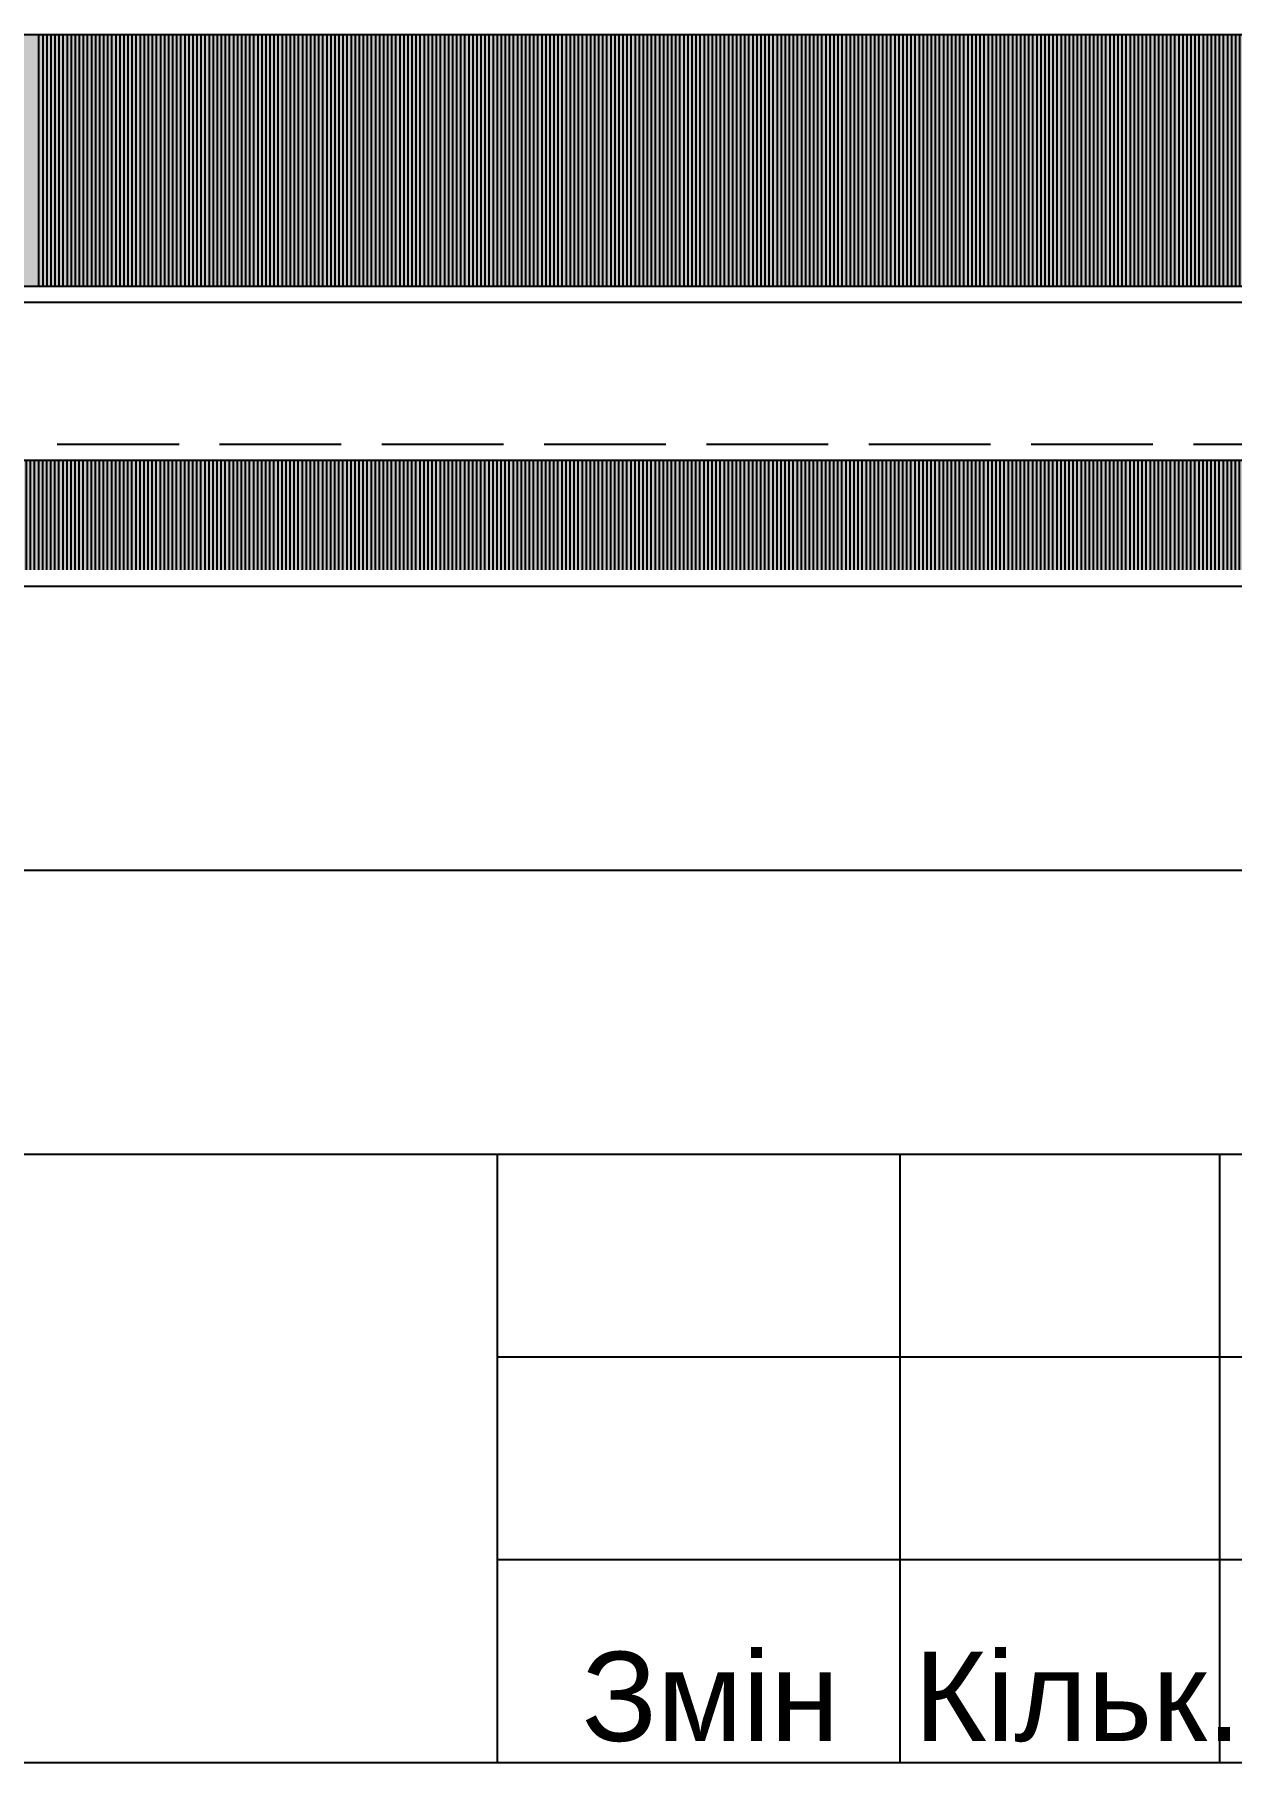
# Model space of a CAD drawing. Header units: millimetres. Extents: x -226 to 1784, y 10 to 1137.
# Drawn here: x 208.61 to 238.11, y 10.51 to 53.11 of the extents above; entities that cross this region are included whole.
import ezdxf

# ---------------------------------------------------------------- set-up
doc = ezdxf.new("R2010")
doc.units = ezdxf.units.MM
doc.linetypes.add('HID-3', pattern=[4, 3, -1])
for name, color, linetype in [('График_G', 1, 'Continuous'), ('Макет', 7, 'Continuous'), ('Перешкоди', 7, 'Continuous')]:
    doc.layers.add(name, color=color, linetype=linetype)
doc.layers.add('Текст', color=7, linetype='Continuous', lineweight=0)
doc.styles.get("Standard").update_dxf_attribs({"font": 'arial.ttf'})

# ---------------------------------------------------------------- blocks, each defined once
blk = doc.blocks.new('Корр_неб')
at = {"layer": 'График_G'}
h = blk.add_hatch(color=256, dxfattribs=at)
h.set_gradient(color1=(255, 0, 0), color2=(214, 0, 0), one_color=1, tint=0.42)
h.paths.add_polyline_path([(0.6, -208.893), (0, -208.893), (0, -215.093), (0.6, -215.093)])
for p, q in [((0, -208.893), (0.6, -208.893)), ((0.6, -208.893), (0.6, -215.093)), ((0, -215.093), (0.6, -215.093))]:
    blk.add_line(p, q, dxfattribs=at)
blk = doc.blocks.new('Незахист_Eом')
at = {"layer": 'График_G'}
h = blk.add_hatch(color=256, dxfattribs=at)
h.dxf.hatch_style = 1
h.set_gradient(color1=(255, 0, 0), color2=(255, 0, 0), tint=0.49)
h.paths.add_polyline_path([(0.3, -219.393), (-0.3, -219.393), (-0.3, -222.093), (0.3, -222.093)])
for p, q in [((-0.3, -219.393), (-0.3, -222.093)), ((0.3, -219.393), (-0.3, -219.393)), ((0.3, -219.393), (0.3, -222.093))]:
    blk.add_line(p, q, dxfattribs=at)

msp = doc.modelspace()

# ---------------------------------------------------------------- linework, layer by layer
at = {"layer": 'Макет', "lineweight": -2}
for p, q in [((20, 46.507), (390, 46.507)), ((20, 46.507), (390, 46.507)), ((20, 39.507), (390, 39.507)), ((20, 32.507), (390, 32.507)), ((20, 25.507), (405, 25.507)), ((9.044, 10.507), (405, 10.507))]:
    msp.add_line(p, q, dxfattribs=at)
at = {"layer": 'Макет', "linetype": 'HID-3', "lineweight": -2}
msp.add_line((81.171, 43.007), (390, 43.007), dxfattribs=at)
at = {"layer": 'Макет', "color": 7}
for points in [[(220.009, 25.508), (220.009, 10.507)], [(220.009, 25.507), (284.821, 25.507)], [(229.937, 25.508), (229.937, 10.507)], [(237.825, 10.507), (237.825, 25.508)], [(220.009, 20.508), (284.821, 20.508)], [(220.009, 15.507), (284.821, 15.507)]]:
    msp.add_lwpolyline(points, dxfattribs=at)

# ---------------------------------------------------------------- block references
at = {"layer": 'Перешкоди'}
for name, p in [('Корр_неб', (208.11, 262)), ('Корр_неб', (208.21, 262)), ('Корр_неб', (208.31, 262)), ('Корр_неб', (208.41, 262)), ('Корр_неб', (208.51, 262)), ('Корр_неб', (208.61, 262)), ('Корр_неб', (208.71, 262)), ('Корр_неб', (208.81, 262)), ('Корр_неб', (208.91, 262)), ('Корр_неб', (209.01, 262)), ('Корр_неб', (209.11, 262)), ('Корр_неб', (209.21, 262)), ('Корр_неб', (209.31, 262)), ('Корр_неб', (209.41, 262)), ('Корр_неб', (209.51, 262)), ('Корр_неб', (209.61, 262)), ('Корр_неб', (209.71, 262)), ('Корр_неб', (209.81, 262)), ('Корр_неб', (209.91, 262)), ('Корр_неб', (210.01, 262)), ('Корр_неб', (210.11, 262)), ('Корр_неб', (210.21, 262)), ('Корр_неб', (210.31, 262)), ('Корр_неб', (210.41, 262)), ('Корр_неб', (210.51, 262)), ('Корр_неб', (210.61, 262)), ('Корр_неб', (210.71, 262)), ('Корр_неб', (210.81, 262)), ('Корр_неб', (210.91, 262)), ('Корр_неб', (211.01, 262)), ('Корр_неб', (211.11, 262)), ('Корр_неб', (211.21, 262)), ('Корр_неб', (211.31, 262)), ('Корр_неб', (211.41, 262)), ('Корр_неб', (211.51, 262)), ('Корр_неб', (211.61, 262)), ('Корр_неб', (211.71, 262)), ('Корр_неб', (211.81, 262)), ('Корр_неб', (211.91, 262)), ('Корр_неб', (212.01, 262)), ('Корр_неб', (212.11, 262)), ('Корр_неб', (212.21, 262)), ('Корр_неб', (212.31, 262)), ('Корр_неб', (212.41, 262)), ('Корр_неб', (212.51, 262)), ('Корр_неб', (212.61, 262)), ('Корр_неб', (212.71, 262)), ('Корр_неб', (212.81, 262)), ('Корр_неб', (212.91, 262)), ('Корр_неб', (213.01, 262)), ('Корр_неб', (213.11, 262)), ('Корр_неб', (213.21, 262)), ('Корр_неб', (213.31, 262)), ('Корр_неб', (213.41, 262)), ('Корр_неб', (213.51, 262)), ('Корр_неб', (213.61, 262)), ('Корр_неб', (213.71, 262)), ('Корр_неб', (213.81, 262)), ('Корр_неб', (213.91, 262)), ('Корр_неб', (214.01, 262)), ('Корр_неб', (214.11, 262)), ('Корр_неб', (214.21, 262)), ('Корр_неб', (214.31, 262)), ('Корр_неб', (214.41, 262)), ('Корр_неб', (214.51, 262)), ('Корр_неб', (214.61, 262)), ('Корр_неб', (214.71, 262)), ('Корр_неб', (214.81, 262)), ('Корр_неб', (214.91, 262)), ('Корр_неб', (215.01, 262)), ('Корр_неб', (215.11, 262)), ('Корр_неб', (215.21, 262)), ('Корр_неб', (215.31, 262)), ('Корр_неб', (215.41, 262)), ('Корр_неб', (215.51, 262)), ('Корр_неб', (215.61, 262)), ('Корр_неб', (215.71, 262)), ('Корр_неб', (215.81, 262)), ('Корр_неб', (215.91, 262)), ('Корр_неб', (216.01, 262)), ('Корр_неб', (216.11, 262)), ('Корр_неб', (216.21, 262)), ('Корр_неб', (216.31, 262)), ('Корр_неб', (216.41, 262)), ('Корр_неб', (216.51, 262)), ('Корр_неб', (216.61, 262)), ('Корр_неб', (216.71, 262)), ('Корр_неб', (216.81, 262)), ('Корр_неб', (216.91, 262)), ('Корр_неб', (217.01, 262)), ('Корр_неб', (217.11, 262)), ('Корр_неб', (217.21, 262)), ('Корр_неб', (217.31, 262)), ('Корр_неб', (217.41, 262)), ('Корр_неб', (217.51, 262)), ('Корр_неб', (217.61, 262)), ('Корр_неб', (217.71, 262)), ('Корр_неб', (217.81, 262)), ('Корр_неб', (217.91, 262)), ('Корр_неб', (218.01, 262)), ('Корр_неб', (218.11, 262)), ('Корр_неб', (218.21, 262)), ('Корр_неб', (218.31, 262)), ('Корр_неб', (218.41, 262)), ('Корр_неб', (218.51, 262)), ('Корр_неб', (218.61, 262)), ('Корр_неб', (218.71, 262)), ('Корр_неб', (218.81, 262)), ('Корр_неб', (218.91, 262)), ('Корр_неб', (219.01, 262)), ('Корр_неб', (219.11, 262)), ('Корр_неб', (219.21, 262)), ('Корр_неб', (219.31, 262)), ('Корр_неб', (219.41, 262)), ('Корр_неб', (219.51, 262)), ('Корр_неб', (219.61, 262)), ('Корр_неб', (219.71, 262)), ('Корр_неб', (219.81, 262)), ('Корр_неб', (219.91, 262)), ('Корр_неб', (220.01, 262)), ('Корр_неб', (220.11, 262)), ('Корр_неб', (220.21, 262)), ('Корр_неб', (220.31, 262)), ('Корр_неб', (220.41, 262)), ('Корр_неб', (220.51, 262)), ('Корр_неб', (220.61, 262)), ('Корр_неб', (220.71, 262)), ('Корр_неб', (220.81, 262)), ('Корр_неб', (220.91, 262)), ('Корр_неб', (221.01, 262)), ('Корр_неб', (221.11, 262)), ('Корр_неб', (221.21, 262)), ('Корр_неб', (221.31, 262)), ('Корр_неб', (221.41, 262)), ('Корр_неб', (221.51, 262)), ('Корр_неб', (221.61, 262)), ('Корр_неб', (221.71, 262)), ('Корр_неб', (221.81, 262)), ('Корр_неб', (221.91, 262)), ('Корр_неб', (222.01, 262)), ('Корр_неб', (222.11, 262)), ('Корр_неб', (222.21, 262)), ('Корр_неб', (222.31, 262)), ('Корр_неб', (222.41, 262)), ('Корр_неб', (222.51, 262)), ('Корр_неб', (222.61, 262)), ('Корр_неб', (222.71, 262)), ('Корр_неб', (222.81, 262)), ('Корр_неб', (222.91, 262)), ('Корр_неб', (223.01, 262)), ('Корр_неб', (223.11, 262)), ('Корр_неб', (223.21, 262)), ('Корр_неб', (223.31, 262)), ('Корр_неб', (223.41, 262)), ('Корр_неб', (223.51, 262)), ('Корр_неб', (223.61, 262)), ('Корр_неб', (223.71, 262)), ('Корр_неб', (223.81, 262)), ('Корр_неб', (223.91, 262)), ('Корр_неб', (224.01, 262)), ('Корр_неб', (224.11, 262)), ('Корр_неб', (224.21, 262)), ('Корр_неб', (224.31, 262)), ('Корр_неб', (224.41, 262)), ('Корр_неб', (224.51, 262)), ('Корр_неб', (224.61, 262)), ('Корр_неб', (224.71, 262)), ('Корр_неб', (224.81, 262)), ('Корр_неб', (224.91, 262)), ('Корр_неб', (225.01, 262)), ('Корр_неб', (225.11, 262)), ('Корр_неб', (225.21, 262)), ('Корр_неб', (225.31, 262)), ('Корр_неб', (225.41, 262)), ('Корр_неб', (225.51, 262)), ('Корр_неб', (225.61, 262)), ('Корр_неб', (225.71, 262)), ('Корр_неб', (225.81, 262)), ('Корр_неб', (225.91, 262)), ('Корр_неб', (226.01, 262)), ('Корр_неб', (226.11, 262)), ('Корр_неб', (226.21, 262)), ('Корр_неб', (226.31, 262)), ('Корр_неб', (226.41, 262)), ('Корр_неб', (226.51, 262)), ('Корр_неб', (226.61, 262)), ('Корр_неб', (226.71, 262)), ('Корр_неб', (226.81, 262)), ('Корр_неб', (226.91, 262)), ('Корр_неб', (227.01, 262)), ('Корр_неб', (227.11, 262)), ('Корр_неб', (227.21, 262)), ('Корр_неб', (227.31, 262)), ('Корр_неб', (227.41, 262)), ('Корр_неб', (227.51, 262)), ('Корр_неб', (227.61, 262)), ('Корр_неб', (227.71, 262)), ('Корр_неб', (227.81, 262)), ('Корр_неб', (227.91, 262)), ('Корр_неб', (228.01, 262)), ('Корр_неб', (228.11, 262)), ('Корр_неб', (228.21, 262)), ('Корр_неб', (228.31, 262)), ('Корр_неб', (228.41, 262)), ('Корр_неб', (228.51, 262)), ('Корр_неб', (228.61, 262)), ('Корр_неб', (228.71, 262)), ('Корр_неб', (228.81, 262)), ('Корр_неб', (228.91, 262)), ('Корр_неб', (229.01, 262)), ('Корр_неб', (229.11, 262)), ('Корр_неб', (229.21, 262)), ('Корр_неб', (229.31, 262)), ('Корр_неб', (229.41, 262)), ('Корр_неб', (229.51, 262)), ('Корр_неб', (229.61, 262)), ('Корр_неб', (229.71, 262)), ('Корр_неб', (229.81, 262)), ('Корр_неб', (229.91, 262)), ('Корр_неб', (230.01, 262)), ('Корр_неб', (230.11, 262)), ('Корр_неб', (230.21, 262)), ('Корр_неб', (230.31, 262)), ('Корр_неб', (230.41, 262)), ('Корр_неб', (230.51, 262)), ('Корр_неб', (230.61, 262)), ('Корр_неб', (230.71, 262)), ('Корр_неб', (230.81, 262)), ('Корр_неб', (230.91, 262)), ('Корр_неб', (231.01, 262)), ('Корр_неб', (231.11, 262)), ('Корр_неб', (231.21, 262)), ('Корр_неб', (231.31, 262)), ('Корр_неб', (231.41, 262)), ('Корр_неб', (231.51, 262)), ('Корр_неб', (231.61, 262)), ('Корр_неб', (231.71, 262)), ('Корр_неб', (231.81, 262)), ('Корр_неб', (231.91, 262)), ('Корр_неб', (232.01, 262)), ('Корр_неб', (232.11, 262)), ('Корр_неб', (232.21, 262)), ('Корр_неб', (232.31, 262)), ('Корр_неб', (232.41, 262)), ('Корр_неб', (232.51, 262)), ('Корр_неб', (232.61, 262)), ('Корр_неб', (232.71, 262)), ('Корр_неб', (232.81, 262)), ('Корр_неб', (232.91, 262)), ('Корр_неб', (233.01, 262)), ('Корр_неб', (233.11, 262)), ('Корр_неб', (233.21, 262)), ('Корр_неб', (233.31, 262)), ('Корр_неб', (233.41, 262)), ('Корр_неб', (233.51, 262)), ('Корр_неб', (233.61, 262)), ('Корр_неб', (233.71, 262)), ('Корр_неб', (233.81, 262)), ('Корр_неб', (233.91, 262)), ('Корр_неб', (234.01, 262)), ('Корр_неб', (234.11, 262)), ('Корр_неб', (234.21, 262)), ('Корр_неб', (234.31, 262)), ('Корр_неб', (234.41, 262)), ('Корр_неб', (234.51, 262)), ('Корр_неб', (234.61, 262)), ('Корр_неб', (234.71, 262)), ('Корр_неб', (234.81, 262)), ('Корр_неб', (234.91, 262)), ('Корр_неб', (235.01, 262)), ('Корр_неб', (235.11, 262)), ('Корр_неб', (235.21, 262)), ('Корр_неб', (235.31, 262)), ('Корр_неб', (235.41, 262)), ('Корр_неб', (235.51, 262)), ('Корр_неб', (235.61, 262)), ('Корр_неб', (235.71, 262)), ('Корр_неб', (235.81, 262)), ('Корр_неб', (235.91, 262)), ('Корр_неб', (236.01, 262)), ('Корр_неб', (236.11, 262)), ('Корр_неб', (236.21, 262)), ('Корр_неб', (236.31, 262)), ('Корр_неб', (236.41, 262)), ('Корр_неб', (236.51, 262)), ('Корр_неб', (236.61, 262)), ('Корр_неб', (236.71, 262)), ('Корр_неб', (236.81, 262)), ('Корр_неб', (236.91, 262)), ('Корр_неб', (237.01, 262)), ('Корр_неб', (237.11, 262)), ('Корр_неб', (237.21, 262)), ('Корр_неб', (237.31, 262)), ('Корр_неб', (237.41, 262)), ('Корр_неб', (237.51, 262)), ('Корр_неб', (237.61, 262)), ('Корр_неб', (237.71, 262)), ('Корр_неб', (237.81, 262)), ('Корр_неб', (237.91, 262)), ('Корр_неб', (238.01, 262)), ('Корр_неб', (238.11, 262)), ('Незахист_Eом', (208.403, 262)), ('Незахист_Eом', (208.503, 262)), ('Незахист_Eом', (208.603, 262)), ('Незахист_Eом', (208.703, 262)), ('Незахист_Eом', (208.803, 262)), ('Незахист_Eом', (208.903, 262)), ('Незахист_Eом', (209.003, 262)), ('Незахист_Eом', (209.103, 262)), ('Незахист_Eом', (209.203, 262)), ('Незахист_Eом', (209.303, 262)), ('Незахист_Eом', (209.403, 262)), ('Незахист_Eом', (209.503, 262)), ('Незахист_Eом', (209.603, 262)), ('Незахист_Eом', (209.703, 262)), ('Незахист_Eом', (209.803, 262)), ('Незахист_Eом', (209.903, 262)), ('Незахист_Eом', (210.003, 262)), ('Незахист_Eом', (210.103, 262)), ('Незахист_Eом', (210.203, 262)), ('Незахист_Eом', (210.303, 262)), ('Незахист_Eом', (210.403, 262)), ('Незахист_Eом', (210.503, 262)), ('Незахист_Eом', (210.603, 262)), ('Незахист_Eом', (210.703, 262)), ('Незахист_Eом', (210.803, 262)), ('Незахист_Eом', (210.903, 262)), ('Незахист_Eом', (211.003, 262)), ('Незахист_Eом', (211.103, 262)), ('Незахист_Eом', (211.203, 262)), ('Незахист_Eом', (211.303, 262)), ('Незахист_Eом', (211.403, 262)), ('Незахист_Eом', (211.503, 262)), ('Незахист_Eом', (211.603, 262)), ('Незахист_Eом', (211.703, 262)), ('Незахист_Eом', (211.803, 262)), ('Незахист_Eом', (211.903, 262)), ('Незахист_Eом', (212.003, 262)), ('Незахист_Eом', (212.103, 262)), ('Незахист_Eом', (212.203, 262)), ('Незахист_Eом', (212.303, 262)), ('Незахист_Eом', (212.403, 262)), ('Незахист_Eом', (212.503, 262)), ('Незахист_Eом', (212.603, 262)), ('Незахист_Eом', (212.703, 262)), ('Незахист_Eом', (212.803, 262)), ('Незахист_Eом', (212.903, 262)), ('Незахист_Eом', (213.003, 262)), ('Незахист_Eом', (213.103, 262)), ('Незахист_Eом', (213.203, 262)), ('Незахист_Eом', (213.303, 262)), ('Незахист_Eом', (213.403, 262)), ('Незахист_Eом', (213.503, 262)), ('Незахист_Eом', (213.603, 262)), ('Незахист_Eом', (213.703, 262)), ('Незахист_Eом', (213.803, 262)), ('Незахист_Eом', (213.903, 262)), ('Незахист_Eом', (214.003, 262)), ('Незахист_Eом', (214.103, 262)), ('Незахист_Eом', (214.203, 262)), ('Незахист_Eом', (214.303, 262)), ('Незахист_Eом', (214.403, 262)), ('Незахист_Eом', (214.503, 262)), ('Незахист_Eом', (214.603, 262)), ('Незахист_Eом', (214.703, 262)), ('Незахист_Eом', (214.803, 262)), ('Незахист_Eом', (214.903, 262)), ('Незахист_Eом', (215.003, 262)), ('Незахист_Eом', (215.103, 262)), ('Незахист_Eом', (215.203, 262)), ('Незахист_Eом', (215.303, 262)), ('Незахист_Eом', (215.403, 262)), ('Незахист_Eом', (215.503, 262)), ('Незахист_Eом', (215.603, 262)), ('Незахист_Eом', (215.703, 262)), ('Незахист_Eом', (215.803, 262)), ('Незахист_Eом', (215.903, 262)), ('Незахист_Eом', (216.003, 262)), ('Незахист_Eом', (216.103, 262)), ('Незахист_Eом', (216.203, 262)), ('Незахист_Eом', (216.303, 262)), ('Незахист_Eом', (216.403, 262)), ('Незахист_Eом', (216.503, 262)), ('Незахист_Eом', (216.603, 262)), ('Незахист_Eом', (216.703, 262)), ('Незахист_Eом', (216.803, 262)), ('Незахист_Eом', (216.903, 262)), ('Незахист_Eом', (217.003, 262)), ('Незахист_Eом', (217.103, 262)), ('Незахист_Eом', (217.203, 262)), ('Незахист_Eом', (217.303, 262)), ('Незахист_Eом', (217.403, 262)), ('Незахист_Eом', (217.503, 262)), ('Незахист_Eом', (217.603, 262)), ('Незахист_Eом', (217.703, 262)), ('Незахист_Eом', (217.803, 262)), ('Незахист_Eом', (217.903, 262)), ('Незахист_Eом', (218.003, 262)), ('Незахист_Eом', (218.103, 262)), ('Незахист_Eом', (218.203, 262)), ('Незахист_Eом', (218.303, 262)), ('Незахист_Eом', (218.403, 262)), ('Незахист_Eом', (218.503, 262)), ('Незахист_Eом', (218.603, 262)), ('Незахист_Eом', (218.703, 262)), ('Незахист_Eом', (218.803, 262)), ('Незахист_Eом', (218.903, 262)), ('Незахист_Eом', (219.003, 262)), ('Незахист_Eом', (219.103, 262)), ('Незахист_Eом', (219.203, 262)), ('Незахист_Eом', (219.303, 262)), ('Незахист_Eом', (219.403, 262)), ('Незахист_Eом', (219.503, 262)), ('Незахист_Eом', (219.603, 262)), ('Незахист_Eом', (219.703, 262)), ('Незахист_Eом', (219.803, 262)), ('Незахист_Eом', (219.903, 262)), ('Незахист_Eом', (220.003, 262)), ('Незахист_Eом', (220.103, 262)), ('Незахист_Eом', (220.203, 262)), ('Незахист_Eом', (220.303, 262)), ('Незахист_Eом', (220.403, 262)), ('Незахист_Eом', (220.503, 262)), ('Незахист_Eом', (220.603, 262)), ('Незахист_Eом', (220.703, 262)), ('Незахист_Eом', (220.803, 262)), ('Незахист_Eом', (220.903, 262)), ('Незахист_Eом', (221.003, 262)), ('Незахист_Eом', (221.103, 262)), ('Незахист_Eом', (221.203, 262)), ('Незахист_Eом', (221.303, 262)), ('Незахист_Eом', (221.403, 262)), ('Незахист_Eом', (221.503, 262)), ('Незахист_Eом', (221.603, 262)), ('Незахист_Eом', (221.703, 262)), ('Незахист_Eом', (221.803, 262)), ('Незахист_Eом', (221.903, 262)), ('Незахист_Eом', (222.003, 262)), ('Незахист_Eом', (222.103, 262)), ('Незахист_Eом', (222.203, 262)), ('Незахист_Eом', (222.303, 262)), ('Незахист_Eом', (222.403, 262)), ('Незахист_Eом', (222.503, 262)), ('Незахист_Eом', (222.603, 262)), ('Незахист_Eом', (222.703, 262)), ('Незахист_Eом', (222.803, 262)), ('Незахист_Eом', (222.903, 262)), ('Незахист_Eом', (223.003, 262)), ('Незахист_Eом', (223.103, 262)), ('Незахист_Eом', (223.203, 262)), ('Незахист_Eом', (223.303, 262)), ('Незахист_Eом', (223.403, 262)), ('Незахист_Eом', (223.503, 262)), ('Незахист_Eом', (223.603, 262)), ('Незахист_Eом', (223.703, 262)), ('Незахист_Eом', (223.803, 262)), ('Незахист_Eом', (223.903, 262)), ('Незахист_Eом', (224.003, 262)), ('Незахист_Eом', (224.103, 262)), ('Незахист_Eом', (224.203, 262)), ('Незахист_Eом', (224.303, 262)), ('Незахист_Eом', (224.403, 262)), ('Незахист_Eом', (224.503, 262)), ('Незахист_Eом', (224.603, 262)), ('Незахист_Eом', (224.703, 262)), ('Незахист_Eом', (224.803, 262)), ('Незахист_Eом', (224.903, 262)), ('Незахист_Eом', (225.003, 262)), ('Незахист_Eом', (225.103, 262)), ('Незахист_Eом', (225.203, 262)), ('Незахист_Eом', (225.303, 262)), ('Незахист_Eом', (225.403, 262)), ('Незахист_Eом', (225.503, 262)), ('Незахист_Eом', (225.603, 262)), ('Незахист_Eом', (225.703, 262)), ('Незахист_Eом', (225.803, 262)), ('Незахист_Eом', (225.903, 262)), ('Незахист_Eом', (226.003, 262)), ('Незахист_Eом', (226.103, 262)), ('Незахист_Eом', (226.203, 262)), ('Незахист_Eом', (226.303, 262)), ('Незахист_Eом', (226.403, 262)), ('Незахист_Eом', (226.503, 262)), ('Незахист_Eом', (226.603, 262)), ('Незахист_Eом', (226.703, 262)), ('Незахист_Eом', (226.803, 262)), ('Незахист_Eом', (226.903, 262)), ('Незахист_Eом', (227.003, 262)), ('Незахист_Eом', (227.103, 262)), ('Незахист_Eом', (227.203, 262)), ('Незахист_Eом', (227.303, 262)), ('Незахист_Eом', (227.403, 262)), ('Незахист_Eом', (227.503, 262)), ('Незахист_Eом', (227.603, 262)), ('Незахист_Eом', (227.703, 262)), ('Незахист_Eом', (227.803, 262)), ('Незахист_Eом', (227.903, 262)), ('Незахист_Eом', (228.003, 262)), ('Незахист_Eом', (228.103, 262)), ('Незахист_Eом', (228.203, 262)), ('Незахист_Eом', (228.303, 262)), ('Незахист_Eом', (228.403, 262)), ('Незахист_Eом', (228.503, 262)), ('Незахист_Eом', (228.603, 262)), ('Незахист_Eом', (228.703, 262)), ('Незахист_Eом', (228.803, 262)), ('Незахист_Eом', (228.903, 262)), ('Незахист_Eом', (229.003, 262)), ('Незахист_Eом', (229.103, 262)), ('Незахист_Eом', (229.203, 262)), ('Незахист_Eом', (229.303, 262)), ('Незахист_Eом', (229.403, 262)), ('Незахист_Eом', (229.503, 262)), ('Незахист_Eом', (229.603, 262)), ('Незахист_Eом', (229.703, 262)), ('Незахист_Eом', (229.803, 262)), ('Незахист_Eом', (229.903, 262)), ('Незахист_Eом', (230.003, 262)), ('Незахист_Eом', (230.103, 262)), ('Незахист_Eом', (230.203, 262)), ('Незахист_Eом', (230.303, 262)), ('Незахист_Eом', (230.403, 262)), ('Незахист_Eом', (230.503, 262)), ('Незахист_Eом', (230.603, 262)), ('Незахист_Eом', (230.703, 262)), ('Незахист_Eом', (230.803, 262)), ('Незахист_Eом', (230.903, 262)), ('Незахист_Eом', (231.003, 262)), ('Незахист_Eом', (231.103, 262)), ('Незахист_Eом', (231.203, 262)), ('Незахист_Eом', (231.303, 262)), ('Незахист_Eом', (231.403, 262)), ('Незахист_Eом', (231.503, 262)), ('Незахист_Eом', (231.603, 262)), ('Незахист_Eом', (231.703, 262)), ('Незахист_Eом', (231.803, 262)), ('Незахист_Eом', (231.903, 262)), ('Незахист_Eом', (232.003, 262)), ('Незахист_Eом', (232.103, 262)), ('Незахист_Eом', (232.203, 262)), ('Незахист_Eом', (232.303, 262)), ('Незахист_Eом', (232.403, 262)), ('Незахист_Eом', (232.503, 262)), ('Незахист_Eом', (232.603, 262)), ('Незахист_Eом', (232.703, 262)), ('Незахист_Eом', (232.803, 262)), ('Незахист_Eом', (232.903, 262)), ('Незахист_Eом', (233.003, 262)), ('Незахист_Eом', (233.103, 262)), ('Незахист_Eом', (233.203, 262)), ('Незахист_Eом', (233.303, 262)), ('Незахист_Eом', (233.403, 262)), ('Незахист_Eом', (233.503, 262)), ('Незахист_Eом', (233.603, 262)), ('Незахист_Eом', (233.703, 262)), ('Незахист_Eом', (233.803, 262)), ('Незахист_Eом', (233.903, 262)), ('Незахист_Eом', (234.003, 262)), ('Незахист_Eом', (234.103, 262)), ('Незахист_Eом', (234.203, 262)), ('Незахист_Eом', (234.303, 262)), ('Незахист_Eом', (234.403, 262)), ('Незахист_Eом', (234.503, 262)), ('Незахист_Eом', (234.603, 262)), ('Незахист_Eом', (234.703, 262)), ('Незахист_Eом', (234.803, 262)), ('Незахист_Eом', (234.903, 262)), ('Незахист_Eом', (235.003, 262)), ('Незахист_Eом', (235.103, 262)), ('Незахист_Eом', (235.203, 262)), ('Незахист_Eом', (235.303, 262)), ('Незахист_Eом', (235.403, 262)), ('Незахист_Eом', (235.503, 262)), ('Незахист_Eом', (235.603, 262)), ('Незахист_Eом', (235.703, 262)), ('Незахист_Eом', (235.803, 262)), ('Незахист_Eом', (235.903, 262)), ('Незахист_Eом', (236.003, 262)), ('Незахист_Eом', (236.103, 262)), ('Незахист_Eом', (236.203, 262)), ('Незахист_Eом', (236.303, 262)), ('Незахист_Eом', (236.403, 262)), ('Незахист_Eом', (236.503, 262)), ('Незахист_Eом', (236.603, 262)), ('Незахист_Eом', (236.703, 262)), ('Незахист_Eом', (236.803, 262)), ('Незахист_Eом', (236.903, 262)), ('Незахист_Eом', (237.003, 262)), ('Незахист_Eом', (237.103, 262)), ('Незахист_Eом', (237.203, 262)), ('Незахист_Eом', (237.303, 262)), ('Незахист_Eом', (237.403, 262)), ('Незахист_Eом', (237.503, 262)), ('Незахист_Eом', (237.603, 262)), ('Незахист_Eом', (237.703, 262)), ('Незахист_Eом', (237.803, 262)), ('Незахист_Eом', (237.903, 262)), ('Незахист_Eом', (238.003, 262)), ('Незахист_Eом', (238.103, 262)), ('Незахист_Eом', (238.203, 262)), ('Незахист_Eом', (238.303, 262)), ('Незахист_Eом', (238.403, 262))]:
    msp.add_blockref(name, p, dxfattribs=at)

# ---------------------------------------------------------------- texts
at = {"layer": 'Текст', "char_height": 2.2, "width": 5.53137, "attachment_point": 1}
for s, insert in [('Змiн', (222.096, 13.237)), ('Кiльк.', (230.29, 13.237))]:
    msp.add_mtext(s, dxfattribs=dict(at, insert=insert))

doc.saveas('drawing.dxf')
